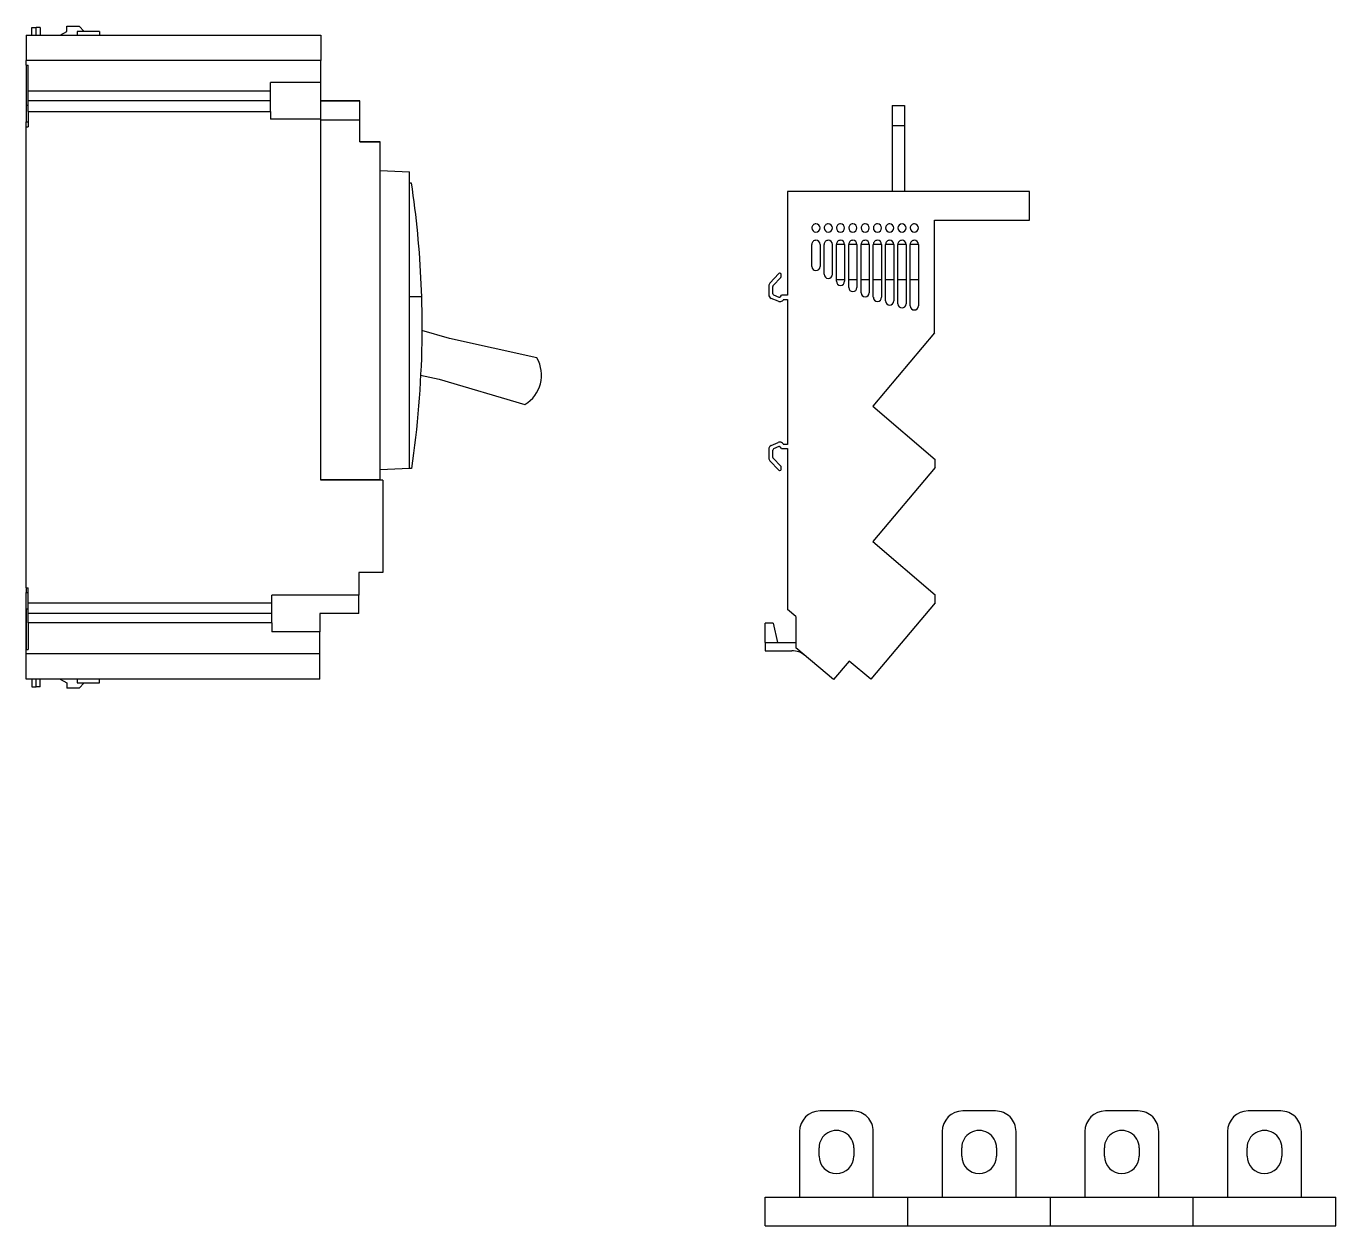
# Model space of a CAD drawing. Header units: millimetres. Extents: x 3609 to 5941, y 2453 to 3731.
# Drawn here: x 4371.6 to 4677.5, y 3451 to 3731.1 of the extents above; entities that cross this region are included whole.
import ezdxf

# ---------------------------------------------------------------- set-up
doc = ezdxf.new("R2010")
doc.units = ezdxf.units.MM

msp = doc.modelspace()

# ---------------------------------------------------------------- linework, layer by layer
for p, q in [((4372.95, 3730.81), (4373.91, 3730.81)), ((4372.95, 3729.02), (4372.95, 3730.81)), ((4374.86, 3730.81), (4373.91, 3730.81)), ((4373.91, 3729.02), (4373.91, 3730.81)), ((4374.86, 3730.81), (4374.86, 3729.02)), ((4379.54, 3729.02), (4381.09, 3729.92)), ((4381.09, 3731.14), (4383.96, 3731.14)), ((4381.09, 3729.92), (4381.09, 3731.14)), ((4388.7, 3729.91), (4383.48, 3729.91)), ((4383.48, 3729.91), (4383.48, 3729.02)), ((4383.96, 3731.14), (4385.18, 3729.91)), ((4388.7, 3729.91), (4388.7, 3729.02)), ((4371.61, 3729.02), (4440.42, 3729.02)), ((4371.61, 3729.02), (4371.61, 3723.13)), ((4440.42, 3729.02), (4440.42, 3723.13)), ((4440.42, 3723.13), (4371.61, 3723.13)), ((4371.61, 3722.07), (4371.61, 3723.13)), ((4440.42, 3718.01), (4440.42, 3723.13)), ((4371.61, 3722.07), (4371.61, 3708.79)), ((4371.61, 3722.07), (4372.09, 3722.07)), ((4371.66, 3712.65), (4371.66, 3722.07)), ((4372.09, 3715.93), (4372.09, 3722.07)), ((4428.64, 3715.93), (4428.64, 3718.01)), ((4440.42, 3718.01), (4428.64, 3718.01)), ((4440.42, 3713.7), (4440.42, 3718.01)), ((4372.09, 3713.69), (4372.09, 3715.93)), ((4428.64, 3715.93), (4372.09, 3715.93)), ((4428.64, 3713.69), (4428.64, 3715.93)), ((4372.09, 3712.65), (4371.66, 3712.65)), ((4428.64, 3713.69), (4372.09, 3713.69)), ((4372.09, 3711.21), (4372.09, 3713.69)), ((4372.09, 3711.21), (4428.64, 3711.21)), ((4372.09, 3711.21), (4372.09, 3707.66)), ((4428.64, 3711.21), (4428.64, 3713.69)), ((4428.64, 3711.21), (4428.64, 3709.39)), ((4440.42, 3713.7), (4449.52, 3713.7)), ((4449.52, 3713.7), (4440.42, 3713.7)), ((4440.42, 3713.7), (4441.71, 3713.7)), ((4440.42, 3709.39), (4440.42, 3713.7)), ((4441.71, 3713.7), (4443.01, 3713.7)), ((4443.01, 3713.7), (4444.3, 3713.7)), ((4444.3, 3713.7), (4445.59, 3713.7)), ((4445.59, 3713.7), (4446.88, 3713.7)), ((4446.88, 3713.7), (4448.18, 3713.7)), ((4448.18, 3713.7), (4449.47, 3713.7)), ((4449.47, 3713.7), (4449.47, 3713.7)), ((4449.47, 3713.7), (4449.47, 3713.7)), ((4449.47, 3713.7), (4449.47, 3713.7)), ((4449.47, 3713.7), (4449.47, 3713.7)), ((4449.47, 3713.7), (4449.47, 3713.7)), ((4449.47, 3713.7), (4449.47, 3713.7)), ((4449.52, 3709.23), (4449.52, 3713.7)), ((4573.9, 3712.64), (4573.9, 3707.85)), ((4573.9, 3712.64), (4576.77, 3712.64)), ((4576.77, 3712.64), (4576.77, 3707.85)), ((4371.61, 3707.66), (4371.61, 3708.79)), ((4371.61, 3708.79), (4372.09, 3708.79)), ((4371.61, 3600), (4371.61, 3707.66)), ((4371.61, 3707.66), (4372.09, 3707.66)), ((4440.42, 3709.39), (4428.64, 3709.39)), ((4440.42, 3625.08), (4440.42, 3709.39)), ((4440.42, 3709.23), (4449.52, 3709.23)), ((4449.52, 3704.12), (4449.52, 3709.23)), ((4576.77, 3707.85), (4573.9, 3707.85)), ((4573.9, 3707.85), (4573.9, 3692.53)), ((4576.77, 3707.85), (4576.77, 3692.53)), ((4449.52, 3704.12), (4454.26, 3704.12)), ((4454.31, 3704.12), (4449.52, 3704.12)), ((4454.31, 3625.3), (4454.31, 3704.12)), ((4454.31, 3697.41), (4461.15, 3697.11)), ((4461.17, 3627.8), (4461.15, 3697.11)), ((4461.15, 3694.54), (4461.54, 3694.54)), ((4461.54, 3694.54), (4461.75, 3693.08)), ((4461.75, 3693.08), (4461.96, 3691.61)), ((4549.47, 3692.53), (4549.47, 3668.3)), ((4605.98, 3692.53), (4549.47, 3692.53)), ((4605.98, 3685.83), (4605.98, 3692.53)), ((4461.96, 3691.61), (4462.15, 3690.14)), ((4462.15, 3690.14), (4462.34, 3688.66)), ((4462.34, 3688.66), (4462.51, 3687.19)), ((4462.51, 3687.19), (4462.68, 3685.71)), ((4462.68, 3685.71), (4462.84, 3684.23)), ((4462.84, 3684.23), (4462.98, 3682.75)), ((4583.76, 3685.83), (4605.98, 3685.83)), ((4583.76, 3659.52), (4583.76, 3685.83)), ((4462.98, 3682.75), (4463.12, 3681.27)), ((4463.12, 3681.27), (4463.25, 3679.79)), ((4555.12, 3675.01), (4555.12, 3680.18)), ((4557.04, 3680.18), (4557.04, 3675.01)), ((4558, 3673.19), (4558, 3680.18)), ((4559.91, 3680.18), (4559.91, 3673.19)), ((4560.87, 3671.56), (4560.87, 3680.18)), ((4562.79, 3680.18), (4560.87, 3680.18)), ((4562.79, 3680.18), (4562.79, 3671.56)), ((4563.74, 3670.12), (4563.74, 3680.18)), ((4565.66, 3680.18), (4563.74, 3680.18)), ((4565.66, 3680.18), (4565.66, 3670.12)), ((4566.62, 3668.88), (4566.62, 3680.18)), ((4568.53, 3680.18), (4566.62, 3680.18)), ((4568.53, 3680.18), (4568.53, 3668.88)), ((4569.49, 3667.82), (4569.49, 3680.18)), ((4571.41, 3680.18), (4569.49, 3680.18)), ((4571.41, 3680.18), (4571.41, 3667.82)), ((4572.36, 3666.96), (4572.36, 3680.18)), ((4574.28, 3680.18), (4572.36, 3680.18)), ((4574.28, 3680.18), (4574.28, 3666.96)), ((4575.24, 3666.29), (4575.24, 3680.18)), ((4577.15, 3680.18), (4575.24, 3680.18)), ((4577.15, 3680.18), (4577.15, 3666.29)), ((4578.11, 3665.81), (4578.11, 3680.18)), ((4580.03, 3680.18), (4578.11, 3680.18)), ((4580.03, 3680.18), (4580.03, 3665.81)), ((4463.25, 3679.79), (4463.37, 3678.31)), ((4463.37, 3678.31), (4463.48, 3676.83)), ((4463.48, 3676.83), (4463.57, 3675.34)), ((4463.57, 3675.34), (4463.66, 3673.86)), ((4463.66, 3673.86), (4463.74, 3672.37)), ((4463.74, 3672.37), (4463.81, 3670.89)), ((4545.33, 3671.14), (4547.45, 3673.36)), ((4547.86, 3672.41), (4546.11, 3670.56)), ((4547.94, 3672.6), (4547.94, 3673.16)), ((4560.87, 3671.94), (4562.79, 3671.94)), ((4563.74, 3671.94), (4565.66, 3671.94)), ((4566.62, 3671.94), (4568.53, 3671.94)), ((4569.49, 3671.94), (4571.41, 3671.94)), ((4572.36, 3671.94), (4574.28, 3671.94)), ((4575.24, 3671.94), (4577.15, 3671.94)), ((4578.11, 3671.94), (4580.03, 3671.94)), ((4463.92, 3667.92), (4461.16, 3667.92)), ((4463.81, 3670.89), (4463.87, 3669.41)), ((4463.87, 3669.41), (4463.92, 3667.92)), ((4463.92, 3667.92), (4463.95, 3666.94)), ((4545.07, 3670.48), (4545.07, 3668.45)), ((4546.03, 3668.64), (4546.03, 3670.36)), ((4546.2, 3668.38), (4547.42, 3667.85)), ((4547.77, 3667.94), (4548.04, 3668.3)), ((4549.47, 3668.3), (4548.04, 3668.3)), ((4463.95, 3666.94), (4463.97, 3665.95)), ((4463.97, 3665.95), (4463.99, 3664.96)), ((4463.99, 3664.96), (4464.01, 3663.97)), ((4547.25, 3666.88), (4545.65, 3667.57)), ((4548.52, 3667.34), (4548.4, 3667.18)), ((4548.52, 3667.34), (4549.47, 3667.34)), ((4549.47, 3667.34), (4549.47, 3633.44)), ((4464.01, 3663.97), (4464.02, 3662.99)), ((4464.02, 3662.99), (4464.03, 3662)), ((4464.03, 3662), (4464.03, 3661.01)), ((4464.02, 3659.15), (4464, 3657.29)), ((4464.03, 3661.01), (4464.02, 3659.15)), ((4470.5, 3658.18), (4464.03, 3660.1)), ((4583.76, 3659.52), (4569.36, 3642.36)), ((4464, 3657.29), (4463.96, 3655.42)), ((4490.89, 3653.68), (4470.5, 3658.18)), ((4463.91, 3653.56), (4463.84, 3651.7)), ((4463.96, 3655.42), (4463.91, 3653.56)), ((4463.75, 3649.84), (4463.65, 3647.99)), ((4463.74, 3649.63), (4468.05, 3648.68)), ((4463.84, 3651.7), (4463.75, 3649.84)), ((4463.65, 3647.99), (4463.54, 3646.14)), ((4468.05, 3648.68), (4488.07, 3642.76)), ((4463.41, 3644.29), (4463.27, 3642.44)), ((4463.54, 3646.14), (4463.41, 3644.29)), ((4463.11, 3640.6), (4462.93, 3638.76)), ((4463.27, 3642.44), (4463.11, 3640.6)), ((4569.36, 3642.36), (4583.9, 3629.95)), ((4462.93, 3638.76), (4462.75, 3636.92)), ((4462.54, 3635.09), (4462.32, 3633.27)), ((4462.75, 3636.92), (4462.54, 3635.09)), ((4462.09, 3631.45), (4461.85, 3629.63)), ((4462.32, 3633.27), (4462.09, 3631.45)), ((4545.07, 3632.33), (4545.07, 3630.3)), ((4545.65, 3633.21), (4547.25, 3633.91)), ((4546.03, 3630.42), (4546.03, 3632.14)), ((4547.42, 3632.94), (4546.2, 3632.41)), ((4548.04, 3632.48), (4547.77, 3632.85)), ((4548.04, 3632.48), (4549.47, 3632.48)), ((4548.4, 3633.6), (4548.52, 3633.44)), ((4549.47, 3633.44), (4548.52, 3633.44)), ((4549.47, 3632.48), (4549.48, 3594.88)), ((4461.85, 3629.63), (4461.59, 3627.82)), ((4547.45, 3627.43), (4545.33, 3629.64)), ((4546.11, 3630.22), (4547.86, 3628.38)), ((4547.94, 3627.63), (4547.94, 3628.18)), ((4583.9, 3628.08), (4583.9, 3629.95)), ((4440.42, 3625.3), (4454.31, 3625.3)), ((4454.92, 3625.08), (4440.42, 3625.08)), ((4461.17, 3627.8), (4454.31, 3627.51)), ((4454.92, 3625.08), (4454.92, 3603.54)), ((4461.23, 3627.81), (4461.17, 3627.8)), ((4461.29, 3627.81), (4461.23, 3627.81)), ((4461.35, 3627.81), (4461.29, 3627.81)), ((4461.41, 3627.82), (4461.35, 3627.81)), ((4461.47, 3627.82), (4461.41, 3627.82)), ((4461.53, 3627.82), (4461.47, 3627.82)), ((4461.59, 3627.82), (4461.53, 3627.82)), ((4583.9, 3628.08), (4569.36, 3610.76)), ((4569.36, 3610.76), (4583.9, 3598.34)), ((4449.32, 3603.54), (4449.32, 3598.27)), ((4454.92, 3603.54), (4449.32, 3603.54)), ((4371.61, 3600), (4371.61, 3598.87)), ((4371.61, 3600), (4372.09, 3600)), ((4371.61, 3585.59), (4371.61, 3598.87)), ((4371.61, 3598.87), (4372.09, 3598.87)), ((4372.09, 3596.47), (4372.09, 3600)), ((4429, 3596.47), (4429, 3598.27)), ((4449.32, 3598.27), (4429, 3598.27)), ((4449.32, 3593.96), (4449.32, 3598.27)), ((4583.9, 3596.48), (4583.9, 3598.34)), ((4372.09, 3595.01), (4371.66, 3595.01)), ((4371.66, 3585.59), (4371.66, 3595.01)), ((4372.09, 3593.99), (4372.09, 3596.47)), ((4372.09, 3596.47), (4429, 3596.47)), ((4429, 3593.99), (4429, 3596.47)), ((4551.39, 3593.28), (4549.48, 3594.88)), ((4583.9, 3596.48), (4568.93, 3578.64)), ((4429, 3593.99), (4372.09, 3593.99)), ((4372.09, 3591.75), (4372.09, 3593.99)), ((4372.09, 3591.75), (4372.09, 3585.59)), ((4429, 3591.75), (4372.09, 3591.75)), ((4429, 3591.75), (4429, 3593.99)), ((4429, 3591.75), (4429, 3589.65)), ((4440.22, 3593.96), (4440.22, 3589.65)), ((4449.32, 3593.96), (4440.22, 3593.96)), ((4544.21, 3587.18), (4544.21, 3591.68)), ((4546.12, 3591.68), (4544.21, 3591.68)), ((4546.12, 3591.68), (4547.08, 3587.18)), ((4551.39, 3593.28), (4551.39, 3585.93)), ((4440.22, 3589.65), (4429, 3589.65)), ((4440.22, 3584.55), (4440.22, 3589.65)), ((4371.61, 3585.59), (4372.09, 3585.59)), ((4371.61, 3584.55), (4371.61, 3585.59)), ((4544.21, 3587.18), (4544.21, 3585.27)), ((4544.21, 3587.18), (4551.39, 3587.18)), ((4560.2, 3578.54), (4551.39, 3585.93)), ((4440.22, 3584.55), (4371.61, 3584.55)), ((4371.61, 3578.64), (4371.61, 3584.55)), ((4440.22, 3578.64), (4440.22, 3584.55)), ((4544.21, 3585.27), (4550.44, 3585.27)), ((4563.82, 3582.85), (4560.2, 3578.54)), ((4568.93, 3578.64), (4563.82, 3582.85)), ((4440.22, 3578.64), (4371.61, 3578.64)), ((4372.95, 3578.64), (4372.95, 3576.85)), ((4372.95, 3576.85), (4373.91, 3576.85)), ((4373.91, 3576.85), (4373.91, 3578.64)), ((4374.86, 3576.85), (4373.91, 3576.85)), ((4374.86, 3576.85), (4374.86, 3578.64)), ((4379.54, 3578.64), (4381.09, 3577.74)), ((4381.09, 3577.74), (4381.09, 3576.53)), ((4383.96, 3576.53), (4381.09, 3576.53)), ((4383.48, 3578.64), (4383.48, 3577.75)), ((4383.48, 3577.75), (4388.7, 3577.75)), ((4383.96, 3576.53), (4385.18, 3577.75)), ((4388.7, 3577.75), (4388.7, 3578.64)), ((4564.7, 3477.78), (4557.04, 3477.78)), ((4598.03, 3477.78), (4590.37, 3477.78)), ((4631.36, 3477.78), (4623.7, 3477.78)), ((4664.69, 3477.78), (4657.03, 3477.78)), ((4552.25, 3472.99), (4552.25, 3457.66)), ((4569.49, 3457.66), (4569.49, 3472.99)), ((4585.58, 3472.99), (4585.58, 3457.66)), ((4602.82, 3457.66), (4602.82, 3472.99)), ((4618.91, 3472.99), (4618.91, 3457.66)), ((4636.15, 3457.66), (4636.15, 3472.99)), ((4652.24, 3472.99), (4652.24, 3457.66)), ((4669.48, 3457.66), (4669.48, 3472.99)), ((4556.8, 3467.24), (4556.8, 3469.16)), ((4564.94, 3469.16), (4564.94, 3467.24)), ((4590.13, 3467.24), (4590.13, 3469.16)), ((4598.27, 3469.16), (4598.27, 3467.24)), ((4623.46, 3467.24), (4623.46, 3469.16)), ((4631.6, 3469.16), (4631.6, 3467.24)), ((4656.79, 3467.24), (4656.79, 3469.16)), ((4664.93, 3469.16), (4664.93, 3467.24)), ((4544.21, 3457.66), (4577.54, 3457.66)), ((4544.21, 3450.96), (4544.21, 3457.66)), ((4577.54, 3450.96), (4577.54, 3457.66)), ((4577.54, 3457.66), (4610.86, 3457.66)), ((4577.54, 3450.96), (4577.54, 3457.66)), ((4610.86, 3450.96), (4610.86, 3457.66)), ((4610.86, 3457.66), (4644.19, 3457.66)), ((4610.86, 3450.96), (4610.86, 3457.66)), ((4644.19, 3450.96), (4644.19, 3457.66)), ((4644.19, 3457.66), (4677.52, 3457.66)), ((4644.19, 3450.96), (4644.19, 3457.66)), ((4677.52, 3450.96), (4677.52, 3457.66)), ((4544.21, 3450.96), (4577.54, 3450.96)), ((4577.54, 3450.96), (4610.86, 3450.96)), ((4610.86, 3450.96), (4644.19, 3450.96)), ((4644.19, 3450.96), (4677.52, 3450.96))]:
    msp.add_line(p, q)
for centre, radius, start, end in [((4556.08, 3684.01), 0.958, 90.0004, 180.0004), ((4556.08, 3684.01), 0.958, 180.0004, 270.0004), ((4556.08, 3684.01), 0.958, 0.0004, 90.0004), ((4556.08, 3684.01), 0.958, 270.0004, 0.0004), ((4558.96, 3684.01), 0.958, 90.0004, 180.0004), ((4558.96, 3684.01), 0.958, 180.0004, 270.0004), ((4558.96, 3684.01), 0.958, 0.0004, 90.0004), ((4558.96, 3684.01), 0.958, 270.0004, 0.0004), ((4561.83, 3684.01), 0.958, 90.0004, 180.0004), ((4561.83, 3684.01), 0.958, 180.0004, 270.0004), ((4561.83, 3684.01), 0.958, 0.0004, 90.0004), ((4561.83, 3684.01), 0.958, 270.0004, 0.0004), ((4564.7, 3684.01), 0.958, 90.0004, 180.0004), ((4564.7, 3684.01), 0.958, 180.0004, 270.0004), ((4564.7, 3684.01), 0.958, 0.0004, 90.0004), ((4564.7, 3684.01), 0.958, 270.0004, 0.0004), ((4567.58, 3684.01), 0.958, 90.0004, 180.0004), ((4567.58, 3684.01), 0.958, 180.0004, 270.0004), ((4567.58, 3684.01), 0.958, 0.0004, 90.0004), ((4567.58, 3684.01), 0.958, 270.0004, 0.0004), ((4570.45, 3684.01), 0.958, 90.0004, 180.0004), ((4570.45, 3684.01), 0.958, 180.0004, 270.0004), ((4570.45, 3684.01), 0.958, 0.0004, 90.0004), ((4570.45, 3684.01), 0.958, 270.0004, 0.0004), ((4573.32, 3684.01), 0.958, 90.0004, 180.0004), ((4573.32, 3684.01), 0.958, 180.0004, 270.0004), ((4573.32, 3684.01), 0.958, 0.0004, 90.0004), ((4573.32, 3684.01), 0.958, 270.0004, 0.0004), ((4576.19, 3684.01), 0.958, 90.0004, 270.0004), ((4576.19, 3684.01), 0.958, 0.0004, 90.0004), ((4576.19, 3684.01), 0.958, 270.0004, 0.0004), ((4579.07, 3684.01), 0.958, 90.0004, 180.0004), ((4579.07, 3684.01), 0.958, 180.0004, 270.0004), ((4579.07, 3684.01), 0.958, 0.0004, 90.0004), ((4579.07, 3684.01), 0.958, 270.0004, 0.0004), ((4556.08, 3680.18), 0.958, 90.0004, 180.0004), ((4556.08, 3680.18), 0.958, 0.0004, 90.0004), ((4558.96, 3680.18), 0.958, 90.0004, 180.0004), ((4558.96, 3680.18), 0.958, 0.0004, 90.0004), ((4561.83, 3680.18), 0.958, 90.0004, 180.0004), ((4561.83, 3680.18), 0.958, 0.0004, 90.0004), ((4564.7, 3680.18), 0.958, 90.0004, 180.0004), ((4564.7, 3680.18), 0.958, 0.0004, 90.0004), ((4567.58, 3680.18), 0.958, 90.0004, 180.0004), ((4567.58, 3680.18), 0.958, 0.0004, 90.0004), ((4570.45, 3680.18), 0.958, 90.0004, 180.0004), ((4570.45, 3680.18), 0.958, 0.0004, 90.0004), ((4573.32, 3680.18), 0.958, 90.0004, 180.0004), ((4573.32, 3680.18), 0.958, 0.0004, 90.0004), ((4576.19, 3680.18), 0.958, 90.0004, 180.0004), ((4576.19, 3680.18), 0.958, 0.0004, 90.0004), ((4579.07, 3680.18), 0.958, 90.0004, 180.0004), ((4579.07, 3680.18), 0.958, 0.0004, 90.0004), ((4556.08, 3675.01), 0.958, 180.0004, 270.0004), ((4556.08, 3675.01), 0.958, 270.0004, 0.0004), ((4546.03, 3670.48), 0.958, 136.3687, 180.0004), ((4547.65, 3673.16), 0.287, 90.0004, 136.3688), ((4547.65, 3673.16), 0.287, 0.0004, 90.0004), ((4547.65, 3672.6), 0.287, 316.3689, 0.0004), ((4558.96, 3673.19), 0.958, 180.0004, 270.0004), ((4558.96, 3673.19), 0.958, 270.0004, 0.0004), ((4561.83, 3671.56), 0.958, 180.0004, 270.0004), ((4561.83, 3671.56), 0.958, 270.0004, 0.0004), ((4546.03, 3668.45), 0.958, 180.0004, 246.5717), ((4546.31, 3670.36), 0.287, 136.3688, 180.0004), ((4546.31, 3668.64), 0.287, 180.0004, 246.5717), ((4547.54, 3668.11), 0.287, 270.0004, 323.1305), ((4564.7, 3670.12), 0.958, 180.0004, 270.0004), ((4564.7, 3670.12), 0.958, 270.0004, 0.0004), ((4567.58, 3668.88), 0.958, 180.0004, 270.0004), ((4567.58, 3668.88), 0.958, 270.0004, 0.0004), ((4547.63, 3667.76), 0.958, 246.5717, 270.0004), ((4547.54, 3668.11), 0.287, 246.5717, 270.0004), ((4547.63, 3667.76), 0.958, 270.0004, 323.1305), ((4570.45, 3667.82), 0.958, 180.0004, 270.0004), ((4570.45, 3667.82), 0.958, 270.0004, 0.0004), ((4573.32, 3666.96), 0.958, 180.0004, 270.0004), ((4573.32, 3666.96), 0.958, 270.0004, 0.0004), ((4576.19, 3666.29), 0.958, 180.0004, 270.0004), ((4576.19, 3666.29), 0.958, 270.0004, 0.0004), ((4579.07, 3665.81), 0.958, 180.0004, 270.0004), ((4579.07, 3665.81), 0.958, 270.0004, 0.0004), ((4483.93, 3649.65), 8.04, 301.0298, 30.0709), ((4546.03, 3632.33), 0.958, 113.4291, 180.0004), ((4546.31, 3632.14), 0.287, 113.429, 180.0004), ((4547.63, 3633.03), 0.958, 90.0004, 113.4291), ((4547.54, 3632.67), 0.287, 90.0004, 113.429), ((4547.54, 3632.67), 0.287, 36.8703, 90.0004), ((4547.63, 3633.03), 0.958, 36.8703, 90.0004), ((4546.03, 3630.3), 0.958, 180.0004, 223.6321), ((4546.31, 3630.42), 0.287, 180.0004, 223.632), ((4547.66, 3628.18), 0.287, 0.0004, 43.632), ((4547.66, 3627.63), 0.287, 223.632, 270.0004), ((4547.66, 3627.63), 0.287, 270.0004, 0.0004), ((4550.44, 3580.48), 4.79, 50.0004, 90.0017)]:
    msp.add_arc(centre, radius, start, end)
for centre, major_axis, start_param, end_param in [((4557.04, 3472.99), (-4.79, 0), -1.570796, 0), ((4564.7, 3472.99), (-4.79, 0), -3.141593, -1.570796), ((4590.37, 3472.99), (-4.79, 0), -1.570796, 0), ((4598.03, 3472.99), (-4.79, 0), -3.141593, -1.570796), ((4623.7, 3472.99), (-4.79, 0), -1.570796, 0), ((4631.36, 3472.99), (-4.79, 0), -3.141593, -1.570796), ((4657.03, 3472.99), (-4.79, 0), -1.570796, 0), ((4664.69, 3472.99), (-4.79, 0), -3.141593, -1.570796), ((4560.87, 3469.16), (4.07, 0), 0, 3.141593), ((4594.2, 3469.16), (4.07, 0), 0, 3.141593), ((4627.53, 3469.16), (4.07, 0), 0, 3.141593), ((4660.86, 3469.16), (4.07, 0), 0, 3.141593), ((4560.87, 3467.24), (4.07, 0), 3.141593, 6.283185), ((4594.2, 3467.24), (4.07, 0), 3.141593, 6.283185), ((4627.53, 3467.24), (4.07, 0), 3.141593, 6.283185), ((4660.86, 3467.24), (4.07, 0), 3.141593, 6.283185)]:
    msp.add_ellipse(centre, major_axis=major_axis, ratio=1, start_param=start_param, end_param=end_param)

doc.saveas('drawing.dxf')
